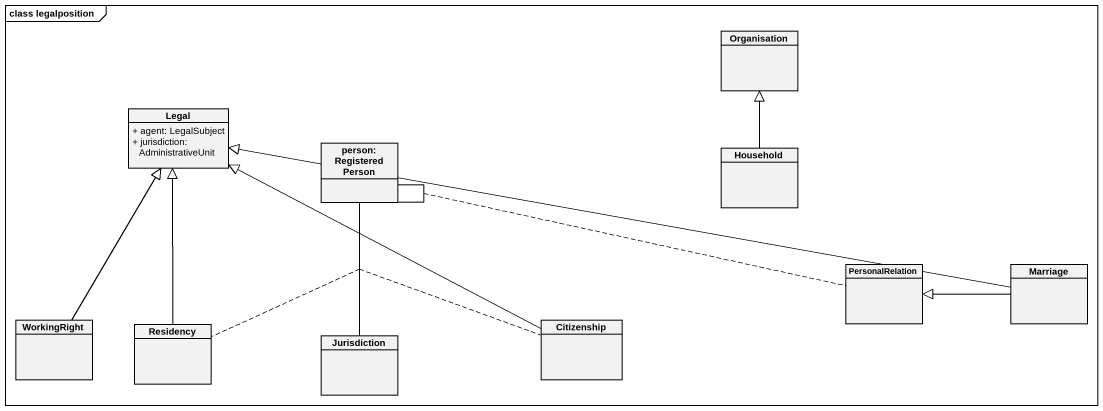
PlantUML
@startuml
mainframe class legalposition
hide circle
hide empty members
skinparam classAttributeIconSize 0
class Organisation
class Legal {
  + agent: LegalSubject
  + jurisdiction: AdministrativeUnit
}
class "person:RegisteredPerson" as person_RegisteredPerson
class Household
class PersonalRelation
class Marriage
class WorkingRight
class Residency
class Jurisdiction
class Citizenship
person_RegisteredPerson -- person_RegisteredPerson
(person_RegisteredPerson, person_RegisteredPerson) .. PersonalRelation
person_RegisteredPerson -- Jurisdiction
(person_RegisteredPerson, Jurisdiction) .. Citizenship
person_RegisteredPerson -- Jurisdiction
(person_RegisteredPerson, Jurisdiction) .. Residency
Household -up-|> Organisation
Marriage -left-|> Legal
Marriage -left-|> PersonalRelation
WorkingRight -up-|> Legal
Residency -up-|> Legal
Citizenship -left-|> Legal
@enduml
